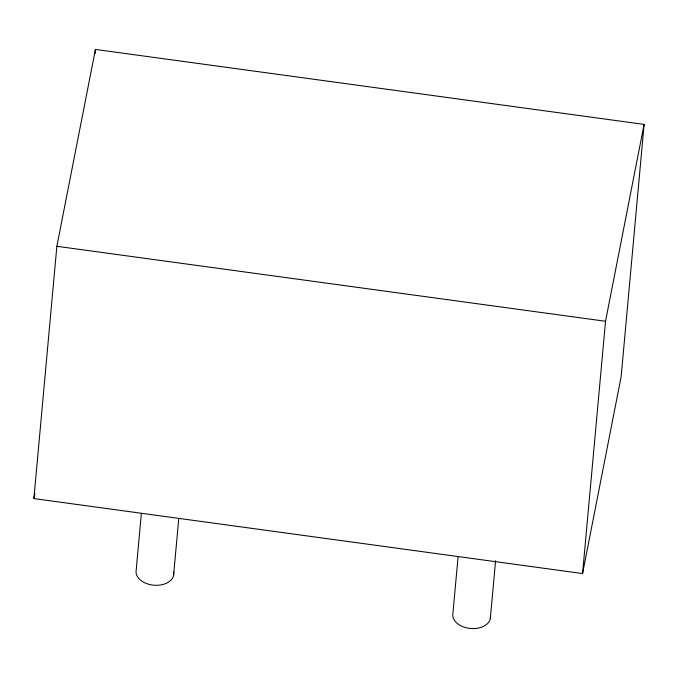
<?xml version="1.0" encoding="UTF-8"?>
<svg xmlns="http://www.w3.org/2000/svg" width="678" height="678" viewBox="0 0 678 678"><rect width="100%" height="100%" fill="white"/><g stroke="black" fill="none" stroke-linecap="round" stroke-linejoin="round"><path stroke-width="1.02" d="M33.9 498.584L56.859 246.292L95.437 49.426L644.1 124.405L621.141 376.697L582.563 573.563L33.9 498.584L34.909 493.457M95.047 53.63L95.437 49.426M141.355 513.382L136.185 570.19A18.899 12.501 5.2 0 0 154.94 585.275A18.899 12.501 5.2 0 0 173.585 572.029M173.593 575.3L178.763 518.492M458.082 556.663L452.912 613.471A18.899 12.501 5.2 0 0 471.057 628.523A18.899 12.501 5.2 0 0 490.431 616.133M490.321 618.582L495.593 560.723M582.563 573.563L605.53 321.27L644.1 124.405M56.859 246.292L605.53 321.27"/></g></svg>
